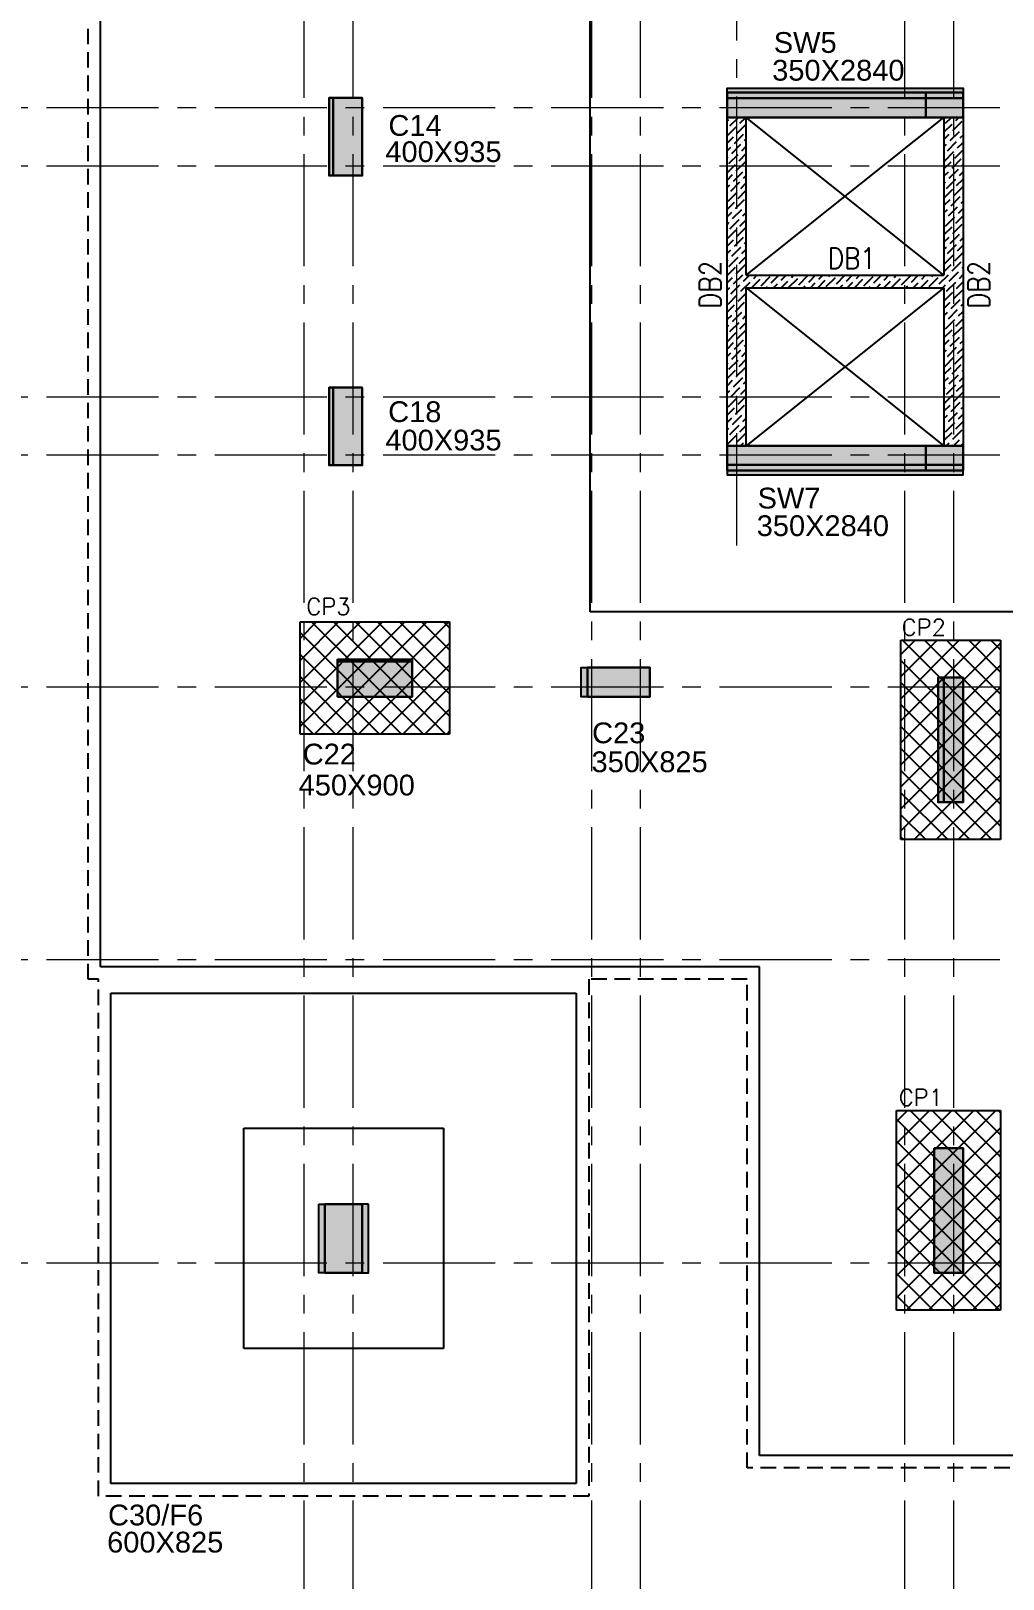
# Model space of a CAD drawing. Header units: inches. Extents: x 1472972 to 1563198, y -500444 to -382436.
# Drawn here: x 1484670 to 1496369, y -416381 to -397755 of the extents above; entities that cross this region are included whole.
import ezdxf
from ezdxf.enums import TextEntityAlignment as Align

# ---------------------------------------------------------------- set-up
doc = ezdxf.new("R2010")
doc.units = ezdxf.units.IN
doc.header["$MEASUREMENT"] = 0
for name, pattern in [('( Hidden )', [0.375, 0.25, -0.125]), ('CONTINOUS', [0]), ('HIDDEN', [0.375, 0.25, -0.125]), ('SKY CITY 100MT BASEMENT AND HP COLUMN GRID$0$CENTER2', [1.125, 0.75, -0.125, 0.125, -0.125])]:
    doc.linetypes.add(name, pattern=pattern)
for name, color, linetype in [('S-CAP', 112, 'Continuous'), ('S-CAP HATCH', 8, 'Continuous'), ('S-CAP NO', 112, 'Continuous'), ('S-COL. UPTO 1ST BFRSL', 6, 'Continuous'), ('S-COL. UPTO 2nd BFRSL', 5, 'Continuous'), ('S-COL. UPTO 3rd BFRSL', 30, 'Continuous'), ('S-COL. UPTO GFRSL', 3, 'Continuous'), ('S-COLUMN', 1, 'Continuous'), ('S-COLUMN HATCH', 1, 'Continuous'), ('S-COLUMN NO', 7, 'Continuous'), ('S-COLUMN SIZE', 12, 'Continuous'), ('S-DIAPHRAGM WALL', 1, 'Continuous'), ('S-FOOTING', 4, 'Continuous'), ('S-PCC', 7, 'HIDDEN'), ('S-RCC WALL', 6, 'Continuous'), ('S-TEXT', 7, 'Continuous')]:
    doc.layers.add(name, color=color, linetype=linetype)
doc.layers.add('SKY CITY 100MT BASEMENT AND HP COLUMN GRID$0$cen-line', color=8, linetype='SKY CITY 100MT BASEMENT AND HP COLUMN GRID$0$CENTER2', lineweight=0)
doc.styles.add('ARIAL', font='arial.ttf')
doc.styles.add('ROMANSE', font='romans.shx', dxfattribs={"width": 0.85})
doc.styles.add('RS', font='romans.shx', dxfattribs={"width": 0.85})

# ---------------------------------------------------------------- blocks, each defined once
blk = doc.blocks.new('A$C3A3D5C1D')
at = {"layer": 'S-COLUMN HATCH', "lineweight": 30}
h = blk.add_hatch(color=256, dxfattribs=at)
h.dxf.hatch_style = 1
h.paths.add_polyline_path([(0, 6770), (900, 6770), (900, 7070), (0, 7070)])
h = blk.add_hatch(color=256, dxfattribs=at)
h.dxf.hatch_style = 1
h.paths.add_polyline_path([(8520, 7070), (8870, 7070), (8870, 6135), (8520, 6135)])
h = blk.add_hatch(color=256, dxfattribs=at)
h.dxf.hatch_style = 1
h.paths.add_polyline_path([(8570, 3350), (8570, 3775), (9470, 3775), (9470, 3350)])
h = blk.add_hatch(color=256, dxfattribs=at)
h.dxf.hatch_style = 1
h.paths.add_polyline_path([(900, 3350), (0, 3350), (0, 3650), (900, 3650)])
h = blk.add_hatch(color=256, dxfattribs=at)
h.dxf.hatch_style = 1
h.paths.add_polyline_path([(11580, 3350), (11580, 3700), (12330, 3700), (12330, 3350)])
h = blk.add_hatch(color=256, dxfattribs=at)
h.dxf.hatch_style = 1
h.paths.add_polyline_path([(15870, 2080), (16100, 2080), (16100, 3580), (15870, 3580)])
h = blk.add_hatch(color=256, dxfattribs=at)
h.dxf.hatch_style = 1
h.paths.add_polyline_path([(15750, -2080), (16100, -2080), (16100, -3580), (15750, -3580)])
h = blk.add_hatch(color=256, dxfattribs=at)
h.dxf.hatch_style = 1
h.paths.add_polyline_path([(8420, -2755), (8870, -2755), (8870, -3580), (8420, -3580)])
h = blk.add_hatch(color=256, dxfattribs=at)
h.dxf.hatch_style = 1
h.paths.add_polyline_path([(0, -3205), (900, -3205), (900, -3580), (0, -3580)])
at = {"layer": 'S-COLUMN', "lineweight": 30}
for points in [[(0, 6770), (900, 6770), (900, 7070), (0, 7070)], [(8520, 7070), (8870, 7070), (8870, 6135), (8520, 6135)], [(8570, 3350), (8570, 3775), (9470, 3775), (9470, 3350)], [(900, 3350), (0, 3350), (0, 3650), (900, 3650)], [(11580, 3350), (11580, 3700), (12330, 3700), (12330, 3350)], [(15870, 2080), (16100, 2080), (16100, 3580), (15870, 3580)], [(15750, -2080), (16100, -2080), (16100, -3580), (15750, -3580)], [(8420, -2755), (8870, -2755), (8870, -3580), (8420, -3580)], [(0, -3205), (900, -3205), (900, -3580), (0, -3580)]]:
    blk.add_lwpolyline(points, close=True, dxfattribs=at)
blk = doc.blocks.new('BLOCK-B TYP. 12.11.22')
at = {"layer": 'S-COLUMN HATCH', "lineweight": 30}
h = blk.add_hatch(color=256, dxfattribs=at)
h.dxf.hatch_style = 1
h.paths.add_polyline_path([(-900, 3505), (-900, 3205), (150, 3205), (150, 3505)])
at = {"layer": 'S-COLUMN', "lineweight": 30}
blk.add_lwpolyline([(-900, 3205), (150, 3205), (150, 3505), (-900, 3505)], close=True, dxfattribs=at)
blk.add_blockref('A$C3A3D5C1D', (-900, 3205))
blk = doc.blocks.new('BLOCK-B UPTO GFRSL')
at = {"layer": 'S-COL. UPTO GFRSL'}
h = blk.add_hatch(color=256, dxfattribs=at)
h.dxf.hatch_style = 1
h.paths.add_polyline_path([(1578739, -402045), (1578589, -402045), (1578589, -402345), (1577689, -402345), (1577689, -402395), (1578739, -402395)])
at = {"layer": 'S-COL. UPTO GFRSL', "lineweight": 30}
h = blk.add_hatch(color=256, dxfattribs=at)
h.dxf.hatch_style = 1
h.paths.add_polyline_path([(1578589, -405415), (1578589, -405465), (1577689, -405465), (1577689, -405415)])
at = {"layer": 'S-COL. UPTO GFRSL'}
h = blk.add_hatch(color=256, dxfattribs=at)
h.dxf.hatch_style = 1
h.paths.add_polyline_path([(1586259, -405315), (1587159, -405315), (1587159, -405340), (1586259, -405340)])
h = blk.add_hatch(color=256, dxfattribs=at)
h.dxf.hatch_style = 1
h.paths.add_polyline_path([(1589269, -405765), (1589194, -405765), (1589194, -405415), (1589269, -405415)])
at = {"layer": 'S-COL. UPTO GFRSL', "lineweight": 30}
h = blk.add_hatch(color=256, dxfattribs=at)
h.dxf.hatch_style = 1
h.paths.add_polyline_path([(1593559, -407035), (1593489, -407035), (1593489, -405535), (1593559, -405535)])
h = blk.add_hatch(color=256, dxfattribs=at)
h.dxf.hatch_style = 1
h.paths.add_polyline_path([(1578739, -409114), (1578739, -409164), (1577689, -409164), (1577689, -409114)])
at = {"layer": 'S-COL. UPTO GFRSL'}
h = blk.add_hatch(color=256, dxfattribs=at)
h.dxf.hatch_style = 1
h.paths.add_polyline_path([(1586034, -411870), (1586109, -411870), (1586109, -412695), (1586034, -412695)])
at = {"layer": 'S-COL. UPTO GFRSL', "lineweight": 30}
h = blk.add_hatch(color=256, dxfattribs=at)
h.dxf.hatch_style = 1
h.paths.add_polyline_path([(1578739, -412695), (1578739, -412320), (1578589, -412320), (1578589, -412695)])
for points in [[(1578739, -402045), (1578589, -402045), (1578589, -402345), (1577689, -402345), (1577689, -402395), (1578739, -402395)], [(1578589, -405415), (1578589, -405465), (1577689, -405465), (1577689, -405415)], [(1593559, -407035), (1593489, -407035), (1593489, -405535), (1593559, -405535)], [(1578739, -409114), (1578739, -409164), (1577689, -409164), (1577689, -409114)], [(1578739, -412695), (1578739, -412320), (1578589, -412320), (1578589, -412695)]]:
    blk.add_lwpolyline(points, close=True, dxfattribs=at)
at = {"layer": 'S-COL. UPTO GFRSL', "color": 3}
for points in [[(1586259, -405315), (1587159, -405315), (1587159, -405340), (1586259, -405340)], [(1589269, -405765), (1589194, -405765), (1589194, -405415), (1589269, -405415)], [(1586034, -411870), (1586109, -411870), (1586109, -412695), (1586034, -412695)]]:
    blk.add_lwpolyline(points, close=True, dxfattribs=at)
blk = doc.blocks.new('300X450')
at = {"layer": 'S-COLUMN HATCH'}
h = blk.add_hatch(color=256, dxfattribs=at)
h.dxf.hatch_style = 1
h.paths.add_polyline_path([(1490333, -75973), (1490333, -75673), (1490783, -75673), (1490783, -75973)])
at = {"layer": 'S-COLUMN', "lineweight": 30}
blk.add_lwpolyline([(1490333, -75973), (1490333, -75673), (1490783, -75673), (1490783, -75973)], close=True, dxfattribs=at)

msp = doc.modelspace()

# ---------------------------------------------------------------- hatches: boundary and pattern name
at = {"layer": 'S-COL. UPTO 1ST BFRSL', "lineweight": 30}
h = msp.add_hatch(color=256, dxfattribs=at)
h.dxf.hatch_style = 1
h.paths.add_polyline_path([(1488307.9, -399494.6), (1488257.9, -399494.6), (1488257.9, -398559.6), (1488307.9, -398559.6)])
h = msp.add_hatch(color=256, dxfattribs=at)
h.dxf.hatch_style = 1
h.paths.add_polyline_path([(1488307.9, -402044.6), (1488257.9, -402044.6), (1488257.9, -402979.6), (1488307.9, -402979.6)])
at = {"layer": 'S-COL. UPTO 2nd BFRSL'}
h = msp.add_hatch(color=5, dxfattribs=at)
h.dxf.hatch_style = 1
h.paths.add_polyline_path([(1495888.1, -398494.6), (1493048.1, -398494.6), (1493048.1, -398444.6), (1495888.1, -398444.6)])
h = msp.add_hatch(color=5, dxfattribs=at)
h.dxf.hatch_style = 1
h.paths.add_polyline_path([(1495888.1, -403044.6), (1493048.1, -403044.6), (1493048.1, -403094.6), (1495888.1, -403094.6)])
at = {"layer": 'S-COL. UPTO 3rd BFRSL'}
h = msp.add_hatch(color=256, dxfattribs=at)
h.dxf.hatch_style = 1
h.paths.add_polyline_path([(1488732.9, -411869.6), (1488732.9, -412694.6), (1488657.9, -412694.6), (1488657.9, -411869.6)])
at = {"layer": 'S-COL. UPTO GFRSL', "lineweight": 30}
h = msp.add_hatch(color=256, dxfattribs=at)
h.dxf.hatch_style = 1
h.paths.add_polyline_path([(1495438.1, -398564.6), (1495438.1, -398494.6), (1493048.1, -398494.6), (1493048.1, -398564.6)])
h = msp.add_hatch(color=256, dxfattribs=at)
h.dxf.hatch_style = 1
h.paths.add_polyline_path([(1495438.1, -402974.6), (1495438.1, -403044.6), (1493048.1, -403044.6), (1493048.1, -402974.6)])
at = {"layer": 'S-COLUMN HATCH', "lineweight": 30}
h = msp.add_hatch(color=256, dxfattribs=at)
h.dxf.hatch_style = 1
h.paths.add_polyline_path([(1493048.1, -398564.6), (1493048.1, -398794.6), (1495888.1, -398794.6), (1495888.1, -398564.6)])
h = msp.add_hatch(color=256, dxfattribs=at)
h.dxf.hatch_style = 1
h.paths.add_polyline_path([(1493048.1, -402974.6), (1493048.1, -402744.6), (1495888.1, -402744.6), (1495888.1, -402974.6)])
at = {"layer": 'S-DIAPHRAGM WALL', "true_color": 0x828282}
h = msp.add_hatch(color=8, dxfattribs=at)
h.dxf.hatch_style = 1
h.paths.add_polyline_path([(1476764.5, -386180.6), (1477769.1, -460913.6), (1517028.6, -460913.6), (1517028.6, -420907.7), (1519026.1, -420907.7), (1519026.1, -386180.6)], flags=16)
h.paths.add_polyline_path([(1476156.4, -385580.6), (1477177.1, -461513.6), (1517628.6, -461513.6), (1517628.6, -421507.7), (1519626.1, -421507.7), (1519626.1, -385580.6)])

# ---------------------------------------------------------------- linework, layer by layer
at = {"color": 3}
for p, q in [((1493277.9, -400694.6), (1495657.9, -398794.6)), ((1495657.9, -400694.6), (1493277.9, -398794.6)), ((1493277.9, -400844.6), (1495657.9, -402744.6)), ((1495657.9, -400844.6), (1493277.9, -402744.6))]:
    msp.add_line(p, q, dxfattribs=at)
at = {"layer": 'S-CAP'}
for p, q in [((1491398.1, -404744.6), (1491398.1, -396794.6)), ((1497538.1, -404744.6), (1491398.1, -404744.6)), ((1487907.9, -404864.6), (1489707.9, -404864.6)), ((1487907.9, -406214.6), (1487907.9, -404864.6)), ((1489707.9, -404864.6), (1489707.9, -406214.6)), ((1495137.9, -407484.6), (1495137.9, -405084.6)), ((1495137.9, -405084.6), (1496337.9, -405084.6)), ((1496337.9, -405084.6), (1496337.9, -407484.6)), ((1489707.9, -406214.6), (1487907.9, -406214.6)), ((1496337.9, -407484.6), (1495137.9, -407484.6)), ((1495087.9, -410744.6), (1496337.9, -410744.6)), ((1495087.9, -413144.6), (1495087.9, -410744.6)), ((1496337.9, -410744.6), (1496337.9, -413144.6)), ((1496337.9, -413144.6), (1495087.9, -413144.6))]:
    msp.add_line(p, q, dxfattribs=at)
at = {"layer": 'S-CAP HATCH', "color": 8, "linetype": 'Continuous'}
for p, q in [((1489167.8, -404864.6), (1487907.9, -406124.5)), ((1488902.6, -404864.6), (1487907.9, -405859.4)), ((1488637.4, -404864.6), (1487907.9, -405594.2)), ((1488372.3, -404864.6), (1487907.9, -405329)), ((1488107.1, -404864.6), (1487907.9, -405063.9)), ((1488045.1, -404864.6), (1489395.1, -406214.6)), ((1489432.9, -404864.6), (1488082.9, -406214.6)), ((1488310.2, -404864.6), (1489660.2, -406214.6)), ((1489698.1, -404864.6), (1488348.1, -406214.6)), ((1488575.4, -404864.6), (1489707.9, -405997.1)), ((1488840.6, -404864.6), (1489707.9, -405731.9)), ((1489105.7, -404864.6), (1489707.9, -405466.7)), ((1489370.9, -404864.6), (1489707.9, -405201.6)), ((1489636.1, -404864.6), (1489707.9, -404936.4)), ((1487907.9, -404992.6), (1489129.9, -406214.6)), ((1496107.2, -405084.6), (1495137.9, -406054)), ((1495842.1, -405084.6), (1495137.9, -405788.8)), ((1495576.9, -405084.6), (1495137.9, -405523.6)), ((1495311.7, -405084.6), (1495137.9, -405258.5)), ((1495159.4, -405084.6), (1496337.9, -406263.1)), ((1495424.5, -405084.6), (1496337.9, -405997.9)), ((1495689.7, -405084.6), (1496337.9, -405732.8)), ((1495954.9, -405084.6), (1496337.9, -405467.6)), ((1496220, -405084.6), (1496337.9, -405202.4)), ((1487907.9, -405257.7), (1488864.7, -406214.6)), ((1489707.9, -405120), (1488613.3, -406214.6)), ((1496337.9, -405119.1), (1495137.9, -406319.1)), ((1489707.9, -405385.2), (1488878.4, -406214.6)), ((1495137.9, -405328.3), (1496337.9, -406528.3)), ((1496337.9, -405384.3), (1495137.9, -406584.3)), ((1487907.9, -405522.9), (1488599.6, -406214.6)), ((1489707.9, -405650.3), (1489143.6, -406214.6)), ((1495137.9, -405593.4), (1496337.9, -406793.4)), ((1496337.9, -405649.5), (1495137.9, -406849.5)), ((1487907.9, -405788), (1488334.4, -406214.6)), ((1495137.9, -405858.6), (1496337.9, -407058.6)), ((1489707.9, -405915.5), (1489408.8, -406214.6)), ((1496337.9, -405914.6), (1495137.9, -407114.6)), ((1487907.9, -406053.2), (1488069.2, -406214.6)), ((1489707.9, -406180.7), (1489673.9, -406214.6)), ((1495137.9, -406123.8), (1496337.9, -407323.8)), ((1496337.9, -406179.8), (1495137.9, -407379.8)), ((1495137.9, -406388.9), (1496233.5, -407484.6)), ((1496337.9, -406445), (1495298.2, -407484.6)), ((1495137.9, -406654.1), (1495968.4, -407484.6)), ((1496337.9, -406710.1), (1495563.4, -407484.6)), ((1495137.9, -406919.3), (1495703.2, -407484.6)), ((1496337.9, -406975.3), (1495828.6, -407484.6)), ((1495137.9, -407184.4), (1495438, -407484.6)), ((1496337.9, -407240.5), (1496093.7, -407484.6)), ((1495137.9, -407449.6), (1495172.9, -407484.6)), ((1496280.9, -410744.6), (1495087.9, -411937.6)), ((1496015.7, -410744.6), (1495087.9, -411672.4)), ((1495750.5, -410744.6), (1495087.9, -411407.3)), ((1495485.4, -410744.6), (1495087.9, -411142.1)), ((1495220.2, -410744.6), (1495087.9, -410876.9)), ((1495087.9, -410846.7), (1496337.9, -412096.7)), ((1495250.9, -410744.6), (1496337.9, -411831.6)), ((1495516.1, -410744.6), (1496337.9, -411566.4)), ((1495781.2, -410744.6), (1496337.9, -411301.2)), ((1496046.4, -410744.6), (1496337.9, -411036.1)), ((1496311.5, -410744.6), (1496337.9, -410770.9)), ((1496337.9, -410952.8), (1495087.9, -412202.8)), ((1495087.9, -411111.9), (1496337.9, -412361.9)), ((1496337.9, -411217.9), (1495087.9, -412467.9)), ((1495087.9, -411377.1), (1496337.9, -412627.1)), ((1496337.9, -411483.1), (1495087.9, -412733.1)), ((1495087.9, -411642.2), (1496337.9, -412892.2)), ((1496337.9, -411748.3), (1495087.9, -412998.3)), ((1495087.9, -411907.4), (1496325.1, -413144.6)), ((1495087.9, -412172.6), (1496059.9, -413144.6)), ((1496337.9, -412013.4), (1495206.7, -413144.6)), ((1496337.9, -412278.6), (1495471.9, -413144.6)), ((1495087.9, -412437.7), (1495794.7, -413144.6)), ((1496337.9, -412543.7), (1495737, -413144.6)), ((1495087.9, -412702.9), (1495529.6, -413144.6)), ((1496337.9, -412808.9), (1496002.2, -413144.6)), ((1495087.9, -412968.1), (1495264.4, -413144.6)), ((1496337.9, -413074.1), (1496267.3, -413144.6))]:
    msp.add_line(p, q, dxfattribs=at)
at = {"layer": 'S-COL. UPTO 1ST BFRSL', "lineweight": 30}
for points in [[(1488307.9, -399494.6), (1488257.9, -399494.6), (1488257.9, -398559.6), (1488307.9, -398559.6)], [(1488307.9, -402044.6), (1488257.9, -402044.6), (1488257.9, -402979.6), (1488307.9, -402979.6)]]:
    msp.add_lwpolyline(points, close=True, dxfattribs=at)
at = {"layer": 'S-COL. UPTO 2nd BFRSL', "color": 5}
for points in [[(1495888.1, -398494.6), (1493048.1, -398494.6), (1493048.1, -398444.6), (1495888.1, -398444.6)], [(1495888.1, -403044.6), (1493048.1, -403044.6), (1493048.1, -403094.6), (1495888.1, -403094.6)]]:
    msp.add_lwpolyline(points, close=True, dxfattribs=at)
at = {"layer": 'S-COL. UPTO 3rd BFRSL'}
msp.add_lwpolyline([(1488732.9, -411869.6), (1488657.9, -411869.6), (1488657.9, -412694.6), (1488732.9, -412694.6)], close=True, dxfattribs=at)
at = {"layer": 'S-COL. UPTO GFRSL', "color": 8, "linetype": 'Continuous'}
for p, q in [((1493047.9, -398841.4), (1493069.6, -398819.7)), ((1493047.9, -399018.2), (1493158, -398908)), ((1493058.6, -398919.1), (1493058.6, -398919.1)), ((1493080.7, -398897), (1493183.1, -398794.6)), ((1493091.7, -398797.6), (1493091.7, -398797.6)), ((1493169.1, -398985.4), (1493277.9, -398876.6)), ((1493180.1, -398886), (1493180.1, -398886)), ((1493202.2, -398863.9), (1493271.5, -398794.6)), ((1495657.9, -398794.7), (1495658, -398794.6)), ((1495657.9, -398971.5), (1495754.4, -398874.9)), ((1495677.1, -398863.9), (1495746.4, -398794.6)), ((1495732.3, -399073.8), (1495842.8, -398963.3)), ((1495765.5, -398952.2), (1495876, -398841.8)), ((1495776.5, -398852.8), (1495776.5, -398852.8)), ((1495798.6, -398830.7), (1495834.7, -398794.6)), ((1495864.9, -398941.2), (1495864.9, -398941.2)), ((1495887, -398919.1), (1495887.9, -398918.3)), ((1493047.9, -399106.6), (1493124.9, -399029.6)), ((1493047.9, -399195), (1493091.7, -399151.1)), ((1493102.8, -399228.5), (1493213.3, -399118)), ((1493113.8, -399129), (1493113.8, -399129)), ((1493135.9, -399106.9), (1493246.4, -398996.4)), ((1493147, -399007.5), (1493147, -399007.5)), ((1493224.3, -399195.3), (1493277.9, -399141.8)), ((1493235.4, -399095.9), (1493235.4, -399095.9)), ((1493257.5, -399073.8), (1493277.9, -399053.4)), ((1493268.5, -398974.3), (1493268.5, -398974.3)), ((1495657.9, -399059.9), (1495721.3, -398996.4)), ((1495657.9, -399148.3), (1495688.1, -399118)), ((1495699.2, -399195.3), (1495809.7, -399084.8)), ((1495710.2, -399095.9), (1495710.2, -399095.9)), ((1495743.4, -398974.3), (1495743.4, -398974.3)), ((1495820.7, -399162.2), (1495887.9, -399095)), ((1495831.8, -399062.7), (1495831.8, -399062.7)), ((1495853.9, -399040.6), (1495887.9, -399006.7)), ((1493047.9, -399283.4), (1493058.6, -399272.6)), ((1493069.6, -399350), (1493180.1, -399239.5)), ((1493080.7, -399250.6), (1493080.7, -399250.6)), ((1493158, -399438.4), (1493268.5, -399327.9)), ((1493169.1, -399338.9), (1493169.1, -399338.9)), ((1493191.2, -399316.8), (1493277.9, -399230.2)), ((1493202.2, -399217.4), (1493202.2, -399217.4)), ((1495657.9, -399413.4), (1495743.4, -399327.9)), ((1495666.1, -399316.8), (1495776.5, -399206.4)), ((1495677.1, -399217.4), (1495677.1, -399217.4)), ((1495754.4, -399405.2), (1495864.9, -399294.7)), ((1495765.5, -399305.8), (1495765.5, -399305.8)), ((1495787.6, -399283.7), (1495887.9, -399183.4)), ((1495798.6, -399184.3), (1495798.6, -399184.3)), ((1495887, -399272.6), (1495887, -399272.6)), ((1493047.9, -399460.2), (1493147, -399361)), ((1493047.9, -399548.6), (1493113.8, -399482.6)), ((1493124.9, -399559.9), (1493235.4, -399449.4)), ((1493135.9, -399460.5), (1493135.9, -399460.5)), ((1493246.4, -399526.8), (1493277.9, -399495.3)), ((1493257.5, -399427.3), (1493257.5, -399427.3)), ((1495657.9, -399501.8), (1495710.2, -399449.4)), ((1495721.3, -399526.8), (1495831.8, -399416.3)), ((1495732.3, -399427.3), (1495732.3, -399427.3)), ((1495820.7, -399515.7), (1495820.7, -399515.7)), ((1495842.8, -399493.6), (1495887.9, -399448.6)), ((1495853.9, -399394.2), (1495853.9, -399394.2)), ((1495876, -399372.1), (1495887.9, -399360.2)), ((1493047.9, -399636.9), (1493080.7, -399604.1)), ((1493058.6, -399803), (1493169.1, -399692.5)), ((1493069.6, -399703.5), (1493069.6, -399703.5)), ((1493091.7, -399681.4), (1493202.2, -399571)), ((1493102.8, -399582), (1493102.8, -399582)), ((1493180.1, -399769.8), (1493277.9, -399672.1)), ((1493191.2, -399670.4), (1493191.2, -399670.4)), ((1493213.3, -399648.3), (1493277.9, -399583.7)), ((1493224.3, -399548.9), (1493224.3, -399548.9)), ((1495657.9, -399590.2), (1495677.1, -399571)), ((1495657.9, -399767), (1495765.5, -399659.3)), ((1495666.1, -399670.4), (1495666.1, -399670.4)), ((1495688.1, -399648.3), (1495798.6, -399537.8)), ((1495699.2, -399548.9), (1495699.2, -399548.9)), ((1495776.5, -399736.7), (1495887, -399626.2)), ((1495787.6, -399637.3), (1495787.6, -399637.3)), ((1495809.7, -399615.2), (1495887.9, -399537)), ((1493047.9, -399902.1), (1493135.9, -399814)), ((1493113.8, -400012.9), (1493224.3, -399902.4)), ((1493147, -399891.4), (1493257.5, -399780.9)), ((1493158, -399791.9), (1493158, -399791.9)), ((1493246.4, -399880.3), (1493246.4, -399880.3)), ((1493268.5, -399858.2), (1493277.9, -399848.9)), ((1495657.9, -399855.4), (1495732.3, -399780.9)), ((1495657.9, -399943.8), (1495699.2, -399902.4)), ((1495710.2, -399979.8), (1495820.7, -399869.3)), ((1495721.3, -399880.3), (1495721.3, -399880.3)), ((1495743.4, -399858.2), (1495853.9, -399747.7)), ((1495754.4, -399758.8), (1495754.4, -399758.8)), ((1495831.8, -399946.6), (1495887.9, -399890.5)), ((1495842.8, -399847.2), (1495842.8, -399847.2)), ((1495864.9, -399825.1), (1495887.9, -399802.1)), ((1495876, -399725.6), (1495876, -399725.6)), ((1493047.9, -399990.5), (1493102.8, -399935.6)), ((1493047.9, -400078.9), (1493069.6, -400057.1)), ((1493080.7, -400134.4), (1493191.2, -400024)), ((1493091.7, -400035), (1493091.7, -400035)), ((1493124.9, -399913.5), (1493124.9, -399913.5)), ((1493202.2, -400101.3), (1493277.9, -400025.7)), ((1493213.3, -400001.9), (1493213.3, -400001.9)), ((1493235.4, -399979.8), (1493277.9, -399937.3)), ((1495657.9, -400032.1), (1495666.1, -400024)), ((1495677.1, -400101.3), (1495787.6, -399990.8)), ((1495688.1, -400001.9), (1495688.1, -400001.9)), ((1495765.5, -400189.7), (1495876, -400079.2)), ((1495798.6, -400068.1), (1495887.9, -399978.9)), ((1495809.7, -399968.7), (1495809.7, -399968.7)), ((1493047.9, -400255.7), (1493158, -400145.5)), ((1493047.9, -400344.1), (1493124.9, -400267)), ((1493058.6, -400156.5), (1493058.6, -400156.5)), ((1493135.9, -400344.4), (1493246.4, -400233.9)), ((1493147, -400244.9), (1493147, -400244.9)), ((1493169.1, -400222.8), (1493277.9, -400114.1)), ((1493180.1, -400123.4), (1493180.1, -400123.4)), ((1493268.5, -400211.8), (1493268.5, -400211.8)), ((1495657.9, -400208.9), (1495754.4, -400112.3)), ((1495657.9, -400297.3), (1495721.3, -400233.9)), ((1495732.3, -400311.2), (1495842.8, -400200.7)), ((1495743.4, -400211.8), (1495743.4, -400211.8)), ((1495776.5, -400090.2), (1495776.5, -400090.2)), ((1495853.9, -400278.1), (1495887.9, -400244.1)), ((1495864.9, -400178.6), (1495864.9, -400178.6)), ((1495887, -400156.5), (1495887.9, -400155.7)), ((1493047.9, -400432.4), (1493091.7, -400388.6)), ((1493102.8, -400465.9), (1493213.3, -400355.4)), ((1493113.8, -400366.5), (1493113.8, -400366.5)), ((1493202.2, -400454.8), (1493202.2, -400454.8)), ((1493224.3, -400432.7), (1493277.9, -400379.2)), ((1493235.4, -400333.3), (1493235.4, -400333.3)), ((1493257.5, -400311.2), (1493277.9, -400290.8)), ((1495657.9, -400385.7), (1495688.1, -400355.4)), ((1495666.1, -400554.3), (1495776.5, -400443.8)), ((1495677.1, -400454.8), (1495677.1, -400454.8)), ((1495699.2, -400432.7), (1495809.7, -400322.3)), ((1495710.2, -400333.3), (1495710.2, -400333.3)), ((1495787.6, -400521.1), (1495887.9, -400420.9)), ((1495798.6, -400421.7), (1495798.6, -400421.7)), ((1495820.7, -400399.6), (1495887.9, -400332.5)), ((1495831.8, -400300.2), (1495831.8, -400300.2)), ((1493047.9, -400520.8), (1493058.6, -400510.1)), ((1493047.9, -400697.6), (1493147, -400598.5)), ((1493069.6, -400587.4), (1493180.1, -400476.9)), ((1493080.7, -400488), (1493080.7, -400488)), ((1493158, -400675.8), (1493268.5, -400565.3)), ((1493169.1, -400576.4), (1493169.1, -400576.4)), ((1493191.2, -400554.3), (1493277.9, -400467.6)), ((1495657.9, -400650.9), (1495743.4, -400565.3)), ((1495754.4, -400642.7), (1495864.9, -400532.2)), ((1495765.5, -400543.2), (1495765.5, -400543.2)), ((1495853.9, -400631.6), (1495853.9, -400631.6)), ((1495876, -400609.5), (1495887.9, -400597.6)), ((1495887, -400510.1), (1495887, -400510.1)), ((1493047.9, -400786), (1493113.8, -400720)), ((1493091.7, -400918.9), (1493202.2, -400808.4)), ((1493102.8, -400819.4), (1493102.8, -400819.4)), ((1493124.9, -400797.3), (1493235.4, -400686.9)), ((1493135.9, -400697.9), (1493135.9, -400697.9)), ((1493213.3, -400885.7), (1493323.8, -400775.3)), ((1493224.3, -400786.3), (1493224.3, -400786.3)), ((1493246.4, -400764.2), (1493316, -400694.6)), ((1493257.5, -400664.8), (1493257.5, -400664.8)), ((1493342.8, -400844.6), (1493445.3, -400742.1)), ((1493345.9, -400753.2), (1493345.9, -400753.2)), ((1493368, -400731.1), (1493404.4, -400694.6)), ((1493456.3, -400819.4), (1493566.8, -400709)), ((1493467.4, -400720), (1493467.4, -400720)), ((1493489.5, -400697.9), (1493492.8, -400694.6)), ((1493519.6, -400844.6), (1493533.7, -400830.5)), ((1493555.8, -400808.4), (1493555.8, -400808.4)), ((1493577.9, -400786.3), (1493669.6, -400694.6)), ((1493608, -400844.6), (1493655.2, -400797.3)), ((1493677.3, -400775.3), (1493677.3, -400775.3)), ((1493696.4, -400844.6), (1493776.7, -400764.2)), ((1493699.4, -400753.2), (1493758, -400694.6)), ((1493787.8, -400841.5), (1493898.3, -400731.1)), ((1493798.8, -400742.1), (1493798.8, -400742.1)), ((1493820.9, -400720), (1493846.4, -400694.6)), ((1493887.2, -400830.5), (1493887.2, -400830.5)), ((1493909.3, -400808.4), (1494019.8, -400697.9)), ((1493920.4, -400709), (1493920.4, -400709)), ((1493961.5, -400844.6), (1493986.7, -400819.4)), ((1494008.8, -400797.3), (1494008.8, -400797.3)), ((1494030.9, -400775.3), (1494111.5, -400694.6)), ((1494049.9, -400844.6), (1494108.2, -400786.3)), ((1494130.3, -400764.2), (1494130.3, -400764.2)), ((1494138.3, -400844.6), (1494229.7, -400753.2)), ((1494152.4, -400742.1), (1494199.9, -400694.6)), ((1494240.8, -400830.5), (1494351.3, -400720)), ((1494251.8, -400731.1), (1494251.8, -400731.1)), ((1494273.9, -400709), (1494288.3, -400694.6)), ((1494340.2, -400819.4), (1494340.2, -400819.4)), ((1494362.3, -400797.3), (1494465.1, -400694.6)), ((1494373.4, -400697.9), (1494373.4, -400697.9)), ((1494403.5, -400844.6), (1494439.7, -400808.4)), ((1494461.8, -400786.3), (1494461.8, -400786.3)), ((1494483.9, -400764.2), (1494553.5, -400694.6)), ((1494491.9, -400844.6), (1494561.2, -400775.3)), ((1494580.2, -400844.6), (1494682.7, -400742.1)), ((1494583.3, -400753.2), (1494583.3, -400753.2)), ((1494605.4, -400731.1), (1494641.9, -400694.6)), ((1494693.8, -400819.4), (1494804.3, -400709)), ((1494704.8, -400720), (1494704.8, -400720)), ((1494726.9, -400697.9), (1494730.2, -400694.6)), ((1494757, -400844.6), (1494771.1, -400830.5)), ((1494793.2, -400808.4), (1494793.2, -400808.4)), ((1494815.3, -400786.3), (1494907, -400694.6)), ((1494845.4, -400844.6), (1494892.7, -400797.3)), ((1494914.7, -400775.3), (1494914.7, -400775.3)), ((1494933.8, -400844.6), (1495014.2, -400764.2)), ((1494936.8, -400753.2), (1494995.4, -400694.6)), ((1495025.2, -400841.5), (1495135.7, -400731.1)), ((1495036.3, -400742.1), (1495036.3, -400742.1)), ((1495058.4, -400720), (1495083.8, -400694.6)), ((1495124.7, -400830.5), (1495124.7, -400830.5)), ((1495146.8, -400808.4), (1495257.3, -400697.9)), ((1495157.8, -400709), (1495157.8, -400709)), ((1495199, -400844.6), (1495224.1, -400819.4)), ((1495246.2, -400797.3), (1495246.2, -400797.3)), ((1495268.3, -400775.3), (1495349, -400694.6)), ((1495287.3, -400844.6), (1495345.6, -400786.3)), ((1495367.7, -400764.2), (1495367.7, -400764.2)), ((1495375.7, -400844.6), (1495467.2, -400753.2)), ((1495389.8, -400742.1), (1495437.3, -400694.6)), ((1495478.2, -400830.5), (1495588.7, -400720)), ((1495489.3, -400731.1), (1495489.3, -400731.1)), ((1495511.4, -400709), (1495525.7, -400694.6)), ((1495577.7, -400819.4), (1495577.7, -400819.4)), ((1495599.8, -400797.3), (1495710.2, -400686.9)), ((1495610.8, -400697.9), (1495610.8, -400697.9)), ((1495640.9, -400844.6), (1495677.1, -400808.4)), ((1495688.1, -400885.7), (1495798.6, -400775.3)), ((1495699.2, -400786.3), (1495699.2, -400786.3)), ((1495721.3, -400764.2), (1495831.8, -400653.7)), ((1495732.3, -400664.8), (1495732.3, -400664.8)), ((1495809.7, -400852.6), (1495887.9, -400774.4)), ((1495820.7, -400753.2), (1495820.7, -400753.2)), ((1495842.8, -400731.1), (1495887.9, -400686)), ((1493047.9, -400874.4), (1493080.7, -400841.5)), ((1493058.6, -401040.4), (1493169.1, -400929.9)), ((1493069.6, -400941), (1493069.6, -400941)), ((1493147, -401128.8), (1493257.5, -401018.3)), ((1493180.1, -401007.3), (1493277.9, -400909.5)), ((1493191.2, -400907.8), (1493191.2, -400907.8)), ((1493434.2, -400841.5), (1493434.2, -400841.5)), ((1494315.1, -400844.6), (1494318.1, -400841.5)), ((1494671.7, -400841.5), (1494671.7, -400841.5)), ((1495552.5, -400844.6), (1495555.6, -400841.5)), ((1495657.9, -401004.4), (1495765.5, -400896.8)), ((1495657.9, -401092.8), (1495732.3, -401018.3)), ((1495666.1, -400907.8), (1495666.1, -400907.8)), ((1495743.4, -401095.7), (1495853.9, -400985.2)), ((1495754.4, -400996.2), (1495754.4, -400996.2)), ((1495776.5, -400974.1), (1495887, -400863.6)), ((1495787.6, -400874.7), (1495787.6, -400874.7)), ((1495876, -400963.1), (1495876, -400963.1)), ((1493047.9, -401139.5), (1493135.9, -401051.5)), ((1493047.9, -401227.9), (1493102.8, -401173)), ((1493113.8, -401250.3), (1493224.3, -401139.9)), ((1493124.9, -401150.9), (1493124.9, -401150.9)), ((1493158, -401029.4), (1493158, -401029.4)), ((1493235.4, -401217.2), (1493277.9, -401174.7)), ((1493246.4, -401117.8), (1493246.4, -401117.8)), ((1493268.5, -401095.7), (1493277.9, -401086.3)), ((1495657.9, -401181.2), (1495699.2, -401139.9)), ((1495710.2, -401217.2), (1495820.7, -401106.7)), ((1495721.3, -401117.8), (1495721.3, -401117.8)), ((1495809.7, -401206.1), (1495809.7, -401206.1)), ((1495831.8, -401184), (1495887.9, -401128)), ((1495842.8, -401084.6), (1495842.8, -401084.6)), ((1495864.9, -401062.5), (1495887.9, -401039.6)), ((1493047.9, -401316.3), (1493069.6, -401294.5)), ((1493047.9, -401493.1), (1493158, -401382.9)), ((1493080.7, -401371.9), (1493191.2, -401261.4)), ((1493091.7, -401272.4), (1493091.7, -401272.4)), ((1493169.1, -401460.3), (1493277.9, -401351.5)), ((1493180.1, -401360.8), (1493180.1, -401360.8)), ((1493202.2, -401338.7), (1493277.9, -401263.1)), ((1493213.3, -401239.3), (1493213.3, -401239.3)), ((1495657.9, -401269.6), (1495666.1, -401261.4)), ((1495657.9, -401446.4), (1495754.4, -401349.8)), ((1495677.1, -401338.7), (1495787.6, -401228.2)), ((1495688.1, -401239.3), (1495688.1, -401239.3)), ((1495765.5, -401427.1), (1495876, -401316.6)), ((1495776.5, -401327.7), (1495776.5, -401327.7)), ((1495798.6, -401305.6), (1495887.9, -401216.4)), ((1495887, -401394), (1495887.9, -401393.1)), ((1493047.9, -401581.5), (1493124.9, -401504.5)), ((1493058.6, -401394), (1493058.6, -401394)), ((1493135.9, -401581.8), (1493246.4, -401471.3)), ((1493147, -401482.4), (1493147, -401482.4)), ((1493235.4, -401570.7), (1493235.4, -401570.7)), ((1493257.5, -401548.6), (1493277.9, -401528.3)), ((1493268.5, -401449.2), (1493268.5, -401449.2)), ((1495657.9, -401534.7), (1495721.3, -401471.3)), ((1495699.2, -401670.2), (1495809.7, -401559.7)), ((1495710.2, -401570.7), (1495710.2, -401570.7)), ((1495732.3, -401548.6), (1495842.8, -401438.2)), ((1495743.4, -401449.2), (1495743.4, -401449.2)), ((1495820.7, -401637), (1495887.9, -401569.9)), ((1495831.8, -401537.6), (1495831.8, -401537.6)), ((1495853.9, -401515.5), (1495887.9, -401481.5)), ((1495864.9, -401416.1), (1495864.9, -401416.1)), ((1493047.9, -401669.9), (1493091.7, -401626)), ((1493047.9, -401758.3), (1493058.6, -401747.5)), ((1493069.6, -401824.9), (1493180.1, -401714.4)), ((1493080.7, -401725.4), (1493080.7, -401725.4)), ((1493102.8, -401703.3), (1493213.3, -401592.8)), ((1493113.8, -401603.9), (1493113.8, -401603.9)), ((1493191.2, -401791.7), (1493277.9, -401705)), ((1493202.2, -401692.3), (1493202.2, -401692.3)), ((1493224.3, -401670.2), (1493277.9, -401616.7)), ((1495657.9, -401623.1), (1495688.1, -401592.8)), ((1495666.1, -401791.7), (1495776.5, -401681.2)), ((1495677.1, -401692.3), (1495677.1, -401692.3)), ((1495787.6, -401758.6), (1495887.9, -401658.3)), ((1495798.6, -401659.1), (1495798.6, -401659.1)), ((1495887, -401747.5), (1495887, -401747.5)), ((1493047.9, -401935), (1493147, -401835.9)), ((1493124.9, -402034.8), (1493235.4, -401924.3)), ((1493135.9, -401935.3), (1493135.9, -401935.3)), ((1493158, -401913.3), (1493268.5, -401802.8)), ((1493169.1, -401813.8), (1493169.1, -401813.8)), ((1493257.5, -401902.2), (1493257.5, -401902.2)), ((1495657.9, -401888.3), (1495743.4, -401802.8)), ((1495657.9, -401976.7), (1495710.2, -401924.3)), ((1495721.3, -402001.6), (1495831.8, -401891.2)), ((1495732.3, -401902.2), (1495732.3, -401902.2)), ((1495754.4, -401880.1), (1495864.9, -401769.6)), ((1495765.5, -401780.7), (1495765.5, -401780.7)), ((1495842.8, -401968.5), (1495887.9, -401923.5)), ((1495853.9, -401869.1), (1495853.9, -401869.1)), ((1495876, -401847), (1495887.9, -401835.1)), ((1493047.9, -402023.4), (1493113.8, -401957.4)), ((1493047.9, -402111.8), (1493080.7, -402079)), ((1493091.7, -402156.3), (1493202.2, -402045.8)), ((1493102.8, -402056.9), (1493102.8, -402056.9)), ((1493213.3, -402123.2), (1493277.9, -402058.6)), ((1493224.3, -402023.7), (1493224.3, -402023.7)), ((1493246.4, -402001.6), (1493277.9, -401970.2)), ((1495657.9, -402065.1), (1495677.1, -402045.8)), ((1495657.9, -402241.9), (1495765.5, -402134.2)), ((1495688.1, -402123.2), (1495798.6, -402012.7)), ((1495699.2, -402023.7), (1495699.2, -402023.7)), ((1495776.5, -402211.6), (1495887, -402101.1)), ((1495787.6, -402112.1), (1495787.6, -402112.1)), ((1495809.7, -402090), (1495887.9, -402011.9)), ((1495820.7, -401990.6), (1495820.7, -401990.6)), ((1493047.9, -402377), (1493135.9, -402288.9)), ((1493058.6, -402277.9), (1493169.1, -402167.4)), ((1493069.6, -402178.4), (1493069.6, -402178.4)), ((1493147, -402366.2), (1493257.5, -402255.8)), ((1493158, -402266.8), (1493158, -402266.8)), ((1493180.1, -402244.7), (1493277.9, -402147)), ((1493191.2, -402145.3), (1493191.2, -402145.3)), ((1493268.5, -402333.1), (1493277.9, -402323.8)), ((1495657.9, -402330.2), (1495732.3, -402255.8)), ((1495666.1, -402145.3), (1495666.1, -402145.3)), ((1495743.4, -402333.1), (1495853.9, -402222.6)), ((1495754.4, -402233.7), (1495754.4, -402233.7)), ((1495842.8, -402322), (1495842.8, -402322)), ((1495864.9, -402300), (1495887.9, -402277)), ((1495876, -402200.5), (1495876, -402200.5)), ((1493047.9, -402465.4), (1493102.8, -402410.4)), ((1493080.7, -402609.3), (1493191.2, -402498.8)), ((1493091.7, -402509.9), (1493091.7, -402509.9)), ((1493113.8, -402487.8), (1493224.3, -402377.3)), ((1493124.9, -402388.3), (1493124.9, -402388.3)), ((1493202.2, -402576.2), (1493277.9, -402500.5)), ((1493213.3, -402476.7), (1493213.3, -402476.7)), ((1493235.4, -402454.6), (1493277.9, -402412.1)), ((1493246.4, -402355.2), (1493246.4, -402355.2)), ((1495657.9, -402418.6), (1495699.2, -402377.3)), ((1495657.9, -402507), (1495666.1, -402498.8)), ((1495677.1, -402576.2), (1495787.6, -402465.7)), ((1495688.1, -402476.7), (1495688.1, -402476.7)), ((1495710.2, -402454.6), (1495820.7, -402344.1)), ((1495721.3, -402355.2), (1495721.3, -402355.2)), ((1495798.6, -402543), (1495887.9, -402453.8)), ((1495809.7, -402443.6), (1495809.7, -402443.6)), ((1495831.8, -402421.5), (1495887.9, -402365.4)), ((1493047.9, -402553.8), (1493069.6, -402532)), ((1493047.9, -402730.5), (1493158, -402620.4)), ((1493058.6, -402631.4), (1493058.6, -402631.4)), ((1493169.1, -402697.7), (1493277.9, -402588.9)), ((1493180.1, -402598.3), (1493180.1, -402598.3)), ((1493268.5, -402686.6), (1493268.5, -402686.6)), ((1495657.9, -402683.8), (1495754.4, -402587.2)), ((1495743.4, -402686.6), (1495743.4, -402686.6)), ((1495765.5, -402664.6), (1495876, -402554.1)), ((1495773.8, -402744.6), (1495842.8, -402675.6)), ((1495776.5, -402565.1), (1495776.5, -402565.1)), ((1495864.9, -402653.5), (1495864.9, -402653.5)), ((1495887, -402631.4), (1495887.9, -402630.6)), ((1493122.2, -402744.6), (1493124.9, -402741.9)), ((1493147, -402719.8), (1493147, -402719.8)), ((1493210.6, -402744.6), (1493246.4, -402708.7)), ((1495685.4, -402744.6), (1495721.3, -402708.7)), ((1495862.2, -402744.6), (1495887.9, -402719))]:
    msp.add_line(p, q, dxfattribs=at)
at = {"layer": 'S-COL. UPTO GFRSL', "lineweight": 30}
for points in [[(1495438.1, -398564.6), (1495438.1, -398494.6), (1493048.1, -398494.6), (1493048.1, -398564.6)], [(1495438.1, -402974.6), (1495438.1, -403044.6), (1493048.1, -403044.6), (1493048.1, -402974.6)]]:
    msp.add_lwpolyline(points, close=True, dxfattribs=at)
at = {"layer": 'S-COLUMN', "lineweight": 30}
for points in [[(1493048.1, -398564.6), (1493048.1, -398794.6), (1495888.1, -398794.6), (1495888.1, -398564.6)], [(1493048.1, -402974.6), (1493048.1, -402744.6), (1495888.1, -402744.6), (1495888.1, -402974.6)]]:
    msp.add_lwpolyline(points, close=True, dxfattribs=at)
at = {"layer": 'S-FOOTING', "linetype": 'CONTINOUS'}
for p, q in [((1485507.9, -409014.6), (1485507.9, -392524.6)), ((1493437.9, -409014.6), (1485507.9, -409014.6)), ((1493437.9, -414894.6), (1493437.9, -409014.6)), ((1485632.9, -415232.1), (1485632.9, -409332.1)), ((1485632.9, -409332.1), (1491232.9, -409332.1)), ((1491232.9, -409332.1), (1491232.9, -415232.1)), ((1487232.9, -413607.1), (1487232.9, -410957.1)), ((1487232.9, -410957.1), (1489632.9, -410957.1)), ((1489632.9, -410957.1), (1489632.9, -413607.1)), ((1489632.9, -413607.1), (1487232.9, -413607.1)), ((1502487.9, -414894.6), (1493437.9, -414894.6)), ((1491232.9, -415232.1), (1485632.9, -415232.1))]:
    msp.add_line(p, q, dxfattribs=at)
at = {"layer": 'S-PCC', "linetype": '( Hidden )', "ltscale": 750}
for p, q in [((1485357.9, -409164.6), (1485357.9, -392374.6)), ((1485482.9, -409164.6), (1485357.9, -409164.6)), ((1485482.9, -415382.1), (1485482.9, -409164.6)), ((1491382.9, -409164.6), (1491382.9, -415382.1)), ((1493287.9, -409164.6), (1491382.9, -409164.6)), ((1493287.9, -415044.6), (1493287.9, -409164.6)), ((1502637.9, -415044.6), (1493287.9, -415044.6)), ((1491382.9, -415382.1), (1485482.9, -415382.1))]:
    msp.add_line(p, q, dxfattribs=at)
at = {"layer": 'S-RCC WALL'}
for p, q in [((1493047.9, -402744.6), (1493047.9, -398794.6)), ((1493277.9, -400694.6), (1493277.9, -398794.6)), ((1495657.9, -398794.6), (1495657.9, -400694.6)), ((1495887.9, -398794.6), (1495887.9, -402744.6)), ((1493277.9, -400694.6), (1495657.9, -400694.6)), ((1493277.9, -402744.6), (1493277.9, -400844.6)), ((1493277.9, -400844.6), (1495657.9, -400844.6)), ((1495657.9, -400844.6), (1495657.9, -402744.6))]:
    msp.add_line(p, q, dxfattribs=at)
at = {"layer": 'SKY CITY 100MT BASEMENT AND HP COLUMN GRID$0$cen-line', "color": 8, "ltscale": 1800}
for p, q in [((1487954.4, -383036.2), (1487954.4, -462083.8)), ((1488542.9, -383036.2), (1488542.9, -462083.8)), ((1491414.4, -383036.2), (1491414.4, -462083.8)), ((1492002.9, -383036.2), (1492002.9, -462083.8)), ((1495184.4, -383036.2), (1495184.4, -462083.8)), ((1495772.9, -383036.2), (1495772.9, -462083.8)), ((1493162.9, -403944.6), (1493162.9, -397594.6)), ((1520631.8, -398679.6), (1473571.7, -398679.6)), ((1520631.8, -399379.6), (1473571.7, -399379.6)), ((1520631.8, -402159.6), (1473571.7, -402159.6)), ((1520631.8, -402859.6), (1473571.7, -402859.6)), ((1520631.8, -405649.6), (1473571.7, -405649.6)), ((1520631.8, -408929.2), (1473571.7, -408929.2)), ((1520631.8, -412579.6), (1473571.7, -412579.6))]:
    msp.add_line(p, q, dxfattribs=at)

# ---------------------------------------------------------------- block references
at = {"color": 3, "xscale": -1, "rotation": 180}
msp.add_blockref('300X450', (5105.4, -474467.6), dxfattribs=at)
at = {"color": 3}
msp.add_blockref('300X450', (5105.4, -327071.6), dxfattribs=at)
at = {"layer": 'S-COL. UPTO GFRSL', "xscale": -1, "rotation": 180}
msp.add_blockref('BLOCK-B UPTO GFRSL', (-97901.4, -801539.2), dxfattribs=at)
at = {"layer": 'S-COL. UPTO GFRSL'}
msp.add_blockref('BLOCK-B UPTO GFRSL', (-97901.4, 0), dxfattribs=at)
at = {"layer": 'S-COLUMN', "xscale": -1, "rotation": 180}
msp.add_blockref('BLOCK-B TYP. 12.11.22', (1480687.9, -389219.6), dxfattribs=at)
at = {"layer": 'S-COLUMN'}
msp.add_blockref('BLOCK-B TYP. 12.11.22', (1480687.9, -412319.6), dxfattribs=at)

# ---------------------------------------------------------------- texts
at = {"layer": 'S-CAP NO', "ltscale": 50, "style": 'ROMANSE'}
for s, p in [('CP3', (1488249.6, -404679.5)), ('CP2', (1495414.6, -404929.9)), ('CP1', (1495380.3, -410585.6))]:
    msp.add_text(s, height=200, dxfattribs=at).set_placement(p, align=Align.MIDDLE)
at = {"layer": 'S-COLUMN NO', "linetype": 'CONTINOUS', "style": 'ARIAL'}
for s, p in [('SW5', (1493609.5, -398018.4)), ('C14', (1488972.1, -399016.5)), ('C18', (1488969.2, -402460.6)), ('SW7', (1493414.8, -403500.2)), ('C23', (1491423.1, -406324.7)), ('C22', (1487940.4, -406580.1)), ('C30/F6', (1485597.6, -415735.5))]:
    msp.add_text(s, height=250, dxfattribs=at).set_placement(p)
at = {"layer": 'S-COLUMN SIZE', "linetype": 'CONTINOUS', "style": 'ARIAL'}
for s, p in [('350X2840', (1493590.5, -398352.2)), ('400X935', (1488935.2, -399332)), ('400X935', (1488935.2, -402802.2)), ('350X2840', (1493404.1, -403832)), ('350X825', (1491416.3, -406672.7)), ('450X900', (1487891.7, -406952.9)), ('600X825', (1485586.8, -416061.7))]:
    msp.add_text(s, height=250, dxfattribs=at).set_placement(p)
at = {"layer": 'S-TEXT', "linetype": 'CONTINOUS', "style": 'RS', "width": 0.85}
msp.add_text('DB1', height=255.56, dxfattribs=at).set_placement((1494259.8, -400617.8))
for p in [(1492972.5, -401096.8), (1496204.8, -401096.8)]:
    msp.add_text('DB2', height=255.56, rotation=90, dxfattribs=at).set_placement(p)

doc.saveas('drawing.dxf')
